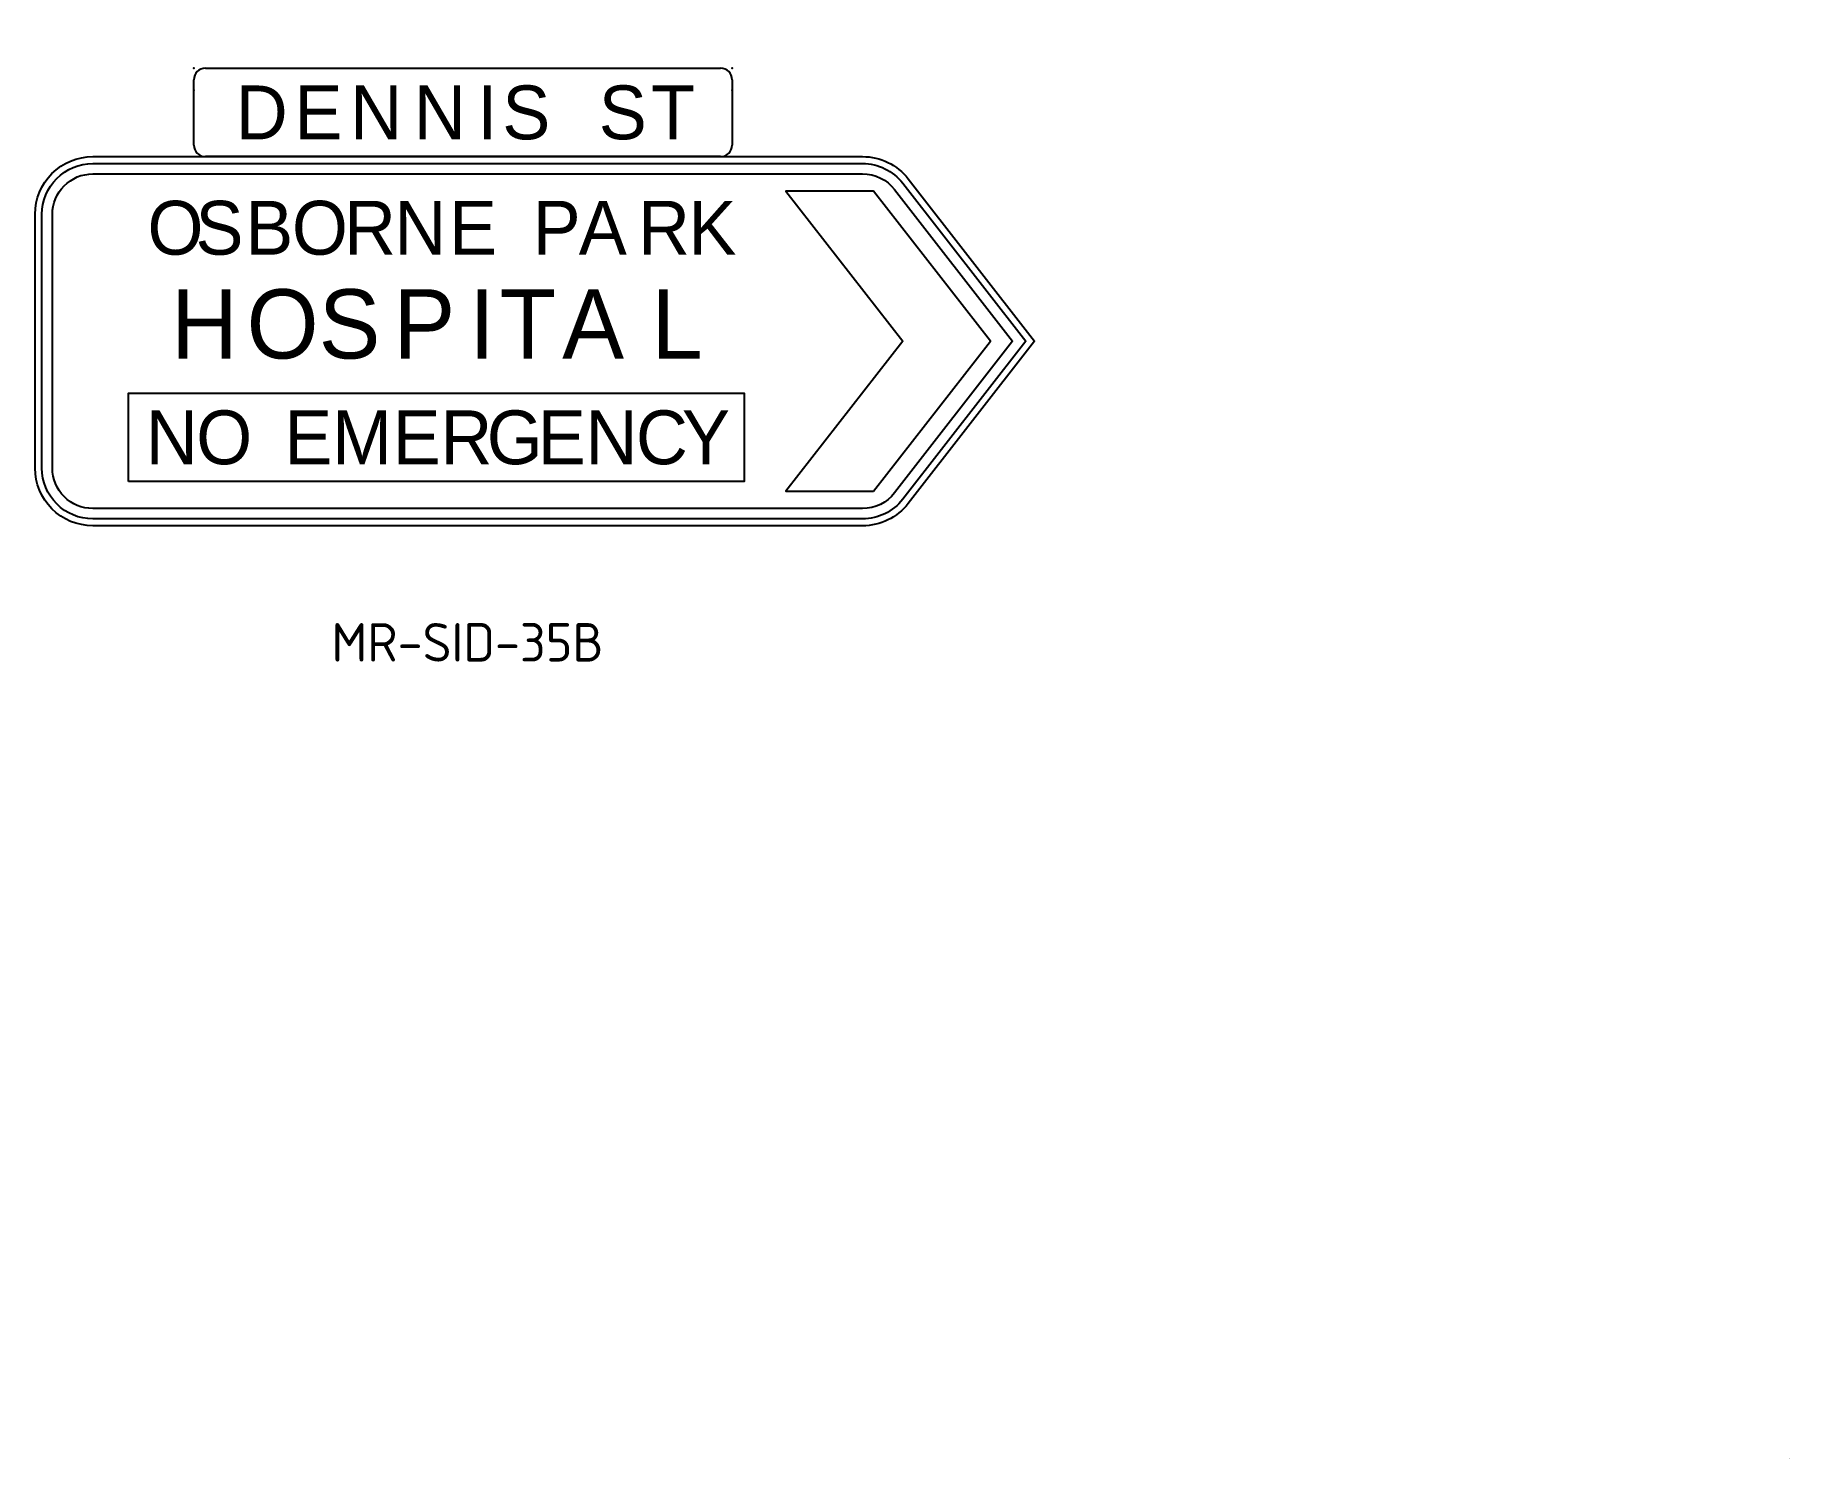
# Model space of a CAD drawing. Extents: x 131 to 359, y 73 to 258.
import ezdxf

# ---------------------------------------------------------------- set-up
doc = ezdxf.new("R2010")
doc.units = 0
for name, color, linetype in [('L25', 1, 'CONTINUOUS'), ('L35', 3, 'CONTINUOUS'), ('TBLK18', 4, 'CONTINUOUS')]:
    doc.layers.add(name, color=color, linetype=linetype)
doc.styles.add('DSERIES', font='Dseries.shx')
doc.styles.add('ESERIES', font='Eseries.shx')
doc.styles.add('ISO', font='iso3098b.shx')

# ---------------------------------------------------------------- blocks, each defined once
blk = doc.blocks.new('BLK9')
at = {"layer": 'L35', "style": 'DSERIES'}
for s, p in [('E', (0, 0)), ('M', (6.21, 0)), ('E', (14.09, 0)), ('R', (20.3, 0)), ('G', (26.33, 0)), ('E', (32.96, 0)), ('N', (39.17, 0)), ('C', (45.73, 0)), ('Y', (51.72, 0))]:
    blk.add_text(s, height=7, dxfattribs=at).set_placement(p)
blk = doc.blocks.new('BLK8')
at = {"layer": 'L35', "style": 'DSERIES'}
for s, p in [('N', (0, 0)), ('O', (6.55, 0))]:
    blk.add_text(s, height=7, dxfattribs=at).set_placement(p)
blk = doc.blocks.new('BLK11')
at = {"layer": 'L35'}
blk.add_lwpolyline([(0, 0), (0, 11.5), (80.08, 11.5), (80.08, 0)], close=True, dxfattribs=at)
for name, p in [('BLK8', (2.25, 2.25)), ('BLK9', (20.26, 2.25))]:
    blk.add_blockref(name, p, dxfattribs=at)
blk = doc.blocks.new('BLK2')
at = {"layer": 'L35', "style": 'DSERIES'}
for s, p in [('P', (0, 0)), ('A', (6, 0)), ('R', (13.7, 0)), ('K', (20.26, 0))]:
    blk.add_text(s, height=7, dxfattribs=at).set_placement(p)
blk = doc.blocks.new('BLK1')
at = {"layer": 'L35', "style": 'DSERIES'}
for s, p in [('O', (0, 0)), ('S', (6.24, 0)), ('B', (12.72, 0)), ('O', (18.79, 0)), ('R', (25.56, 0)), ('N', (32.11, 0)), ('E', (39.22, 0))]:
    blk.add_text(s, height=7, dxfattribs=at).set_placement(p)

msp = doc.modelspace()

# ---------------------------------------------------------------- hatches: boundary and pattern name
at = {"layer": 'TBLK18', "linetype": 'Continuous', "lineweight": 0}
h = msp.add_hatch(color=256, dxfattribs=at)
edge = h.paths.add_edge_path()
edge.add_spline(control_points=[(359.34, 73.22), (359.34, 73.22), (359.34, 73.22), (359.34, 73.21), (359.34, 73.21), (359.34, 73.2), (359.34, 73.2), (359.34, 73.19), (359.34, 73.19), (359.34, 73.18), (359.34, 73.18), (359.34, 73.17), (359.34, 73.16), (359.34, 73.16), (359.34, 73.15), (359.34, 73.15), (359.34, 73.14), (359.34, 73.14), (359.35, 73.14), (359.35, 73.14), (359.35, 73.14), (359.36, 73.13), (359.36, 73.13), (359.36, 73.13), (359.37, 73.13), (359.37, 73.13), (359.38, 73.13), (359.38, 73.13), (359.38, 73.13), (359.39, 73.13), (359.39, 73.13), (359.39, 73.13), (359.4, 73.13), (359.41, 73.13), (359.4, 73.13), (359.39, 73.14), (359.39, 73.14), (359.38, 73.15), (359.38, 73.16), (359.38, 73.16), (359.37, 73.17), (359.37, 73.17), (359.36, 73.18), (359.36, 73.19), (359.36, 73.19), (359.35, 73.2), (359.35, 73.21), (359.35, 73.21), (359.35, 73.22), (359.35, 73.22), (359.34, 73.22)], knot_values=[0, 0, 0, 0, 0.054791, 0.109654, 0.164445, 0.219309, 0.2741, 0.328964, 0.383755, 0.438619, 0.49341, 0.548273, 0.603065, 0.657928, 0.71272, 0.767583, 0.822422, 0.877285, 0.915081, 0.952877, 0.990673, 1.02841, 1.066205, 1.103978, 1.141774, 1.179511, 1.217306, 1.255102, 1.292898, 1.330635, 1.368431, 1.406164, 1.44396, 1.481697, 1.557116, 1.631571, 1.705158, 1.777977, 1.850139, 1.921715, 1.992768, 2.063376, 2.133612, 2.203535, 2.273205, 2.342659, 2.411987, 2.481144, 2.550218, 2.619224, 2.619224, 2.619224, 2.619224], degree=3, periodic=0)
h = msp.add_hatch(color=256, dxfattribs=at)
edge = h.paths.add_edge_path()
edge.add_spline(control_points=[(359.34, 73.22), (359.34, 73.22), (359.34, 73.22), (359.34, 73.21), (359.34, 73.21), (359.34, 73.2), (359.34, 73.2), (359.34, 73.19), (359.34, 73.19), (359.34, 73.18), (359.34, 73.18), (359.34, 73.17), (359.34, 73.16), (359.34, 73.16), (359.34, 73.15), (359.34, 73.15), (359.34, 73.14), (359.34, 73.14), (359.35, 73.14), (359.35, 73.14), (359.35, 73.14), (359.36, 73.13), (359.36, 73.13), (359.36, 73.13), (359.37, 73.13), (359.37, 73.13), (359.38, 73.13), (359.38, 73.13), (359.38, 73.13), (359.39, 73.13), (359.39, 73.13), (359.39, 73.13), (359.4, 73.13), (359.41, 73.13), (359.4, 73.13), (359.39, 73.14), (359.39, 73.14), (359.38, 73.15), (359.38, 73.16), (359.38, 73.16), (359.37, 73.17), (359.37, 73.17), (359.36, 73.18), (359.36, 73.19), (359.36, 73.19), (359.35, 73.2), (359.35, 73.21), (359.35, 73.21), (359.35, 73.22), (359.35, 73.22), (359.34, 73.22)], knot_values=[0, 0, 0, 0, 0.054791, 0.109654, 0.164445, 0.219309, 0.2741, 0.328964, 0.383755, 0.438619, 0.49341, 0.548273, 0.603065, 0.657928, 0.71272, 0.767583, 0.822422, 0.877285, 0.915081, 0.952877, 0.990673, 1.02841, 1.066205, 1.103978, 1.141774, 1.179511, 1.217306, 1.255102, 1.292898, 1.330635, 1.368431, 1.406164, 1.44396, 1.481697, 1.557116, 1.631571, 1.705158, 1.777977, 1.850139, 1.921715, 1.992768, 2.063376, 2.133612, 2.203535, 2.273205, 2.342659, 2.411987, 2.481144, 2.550218, 2.619224, 2.619224, 2.619224, 2.619224], degree=3, periodic=0)
h = msp.add_hatch(color=256, dxfattribs=at)
edge = h.paths.add_edge_path()
edge.add_spline(control_points=[(359.34, 73.22), (359.34, 73.22), (359.34, 73.22), (359.34, 73.21), (359.34, 73.21), (359.34, 73.2), (359.34, 73.2), (359.34, 73.19), (359.34, 73.19), (359.34, 73.18), (359.34, 73.18), (359.34, 73.17), (359.34, 73.16), (359.34, 73.16), (359.34, 73.15), (359.34, 73.15), (359.34, 73.14), (359.34, 73.14), (359.35, 73.14), (359.35, 73.14), (359.35, 73.14), (359.36, 73.13), (359.36, 73.13), (359.36, 73.13), (359.37, 73.13), (359.37, 73.13), (359.38, 73.13), (359.38, 73.13), (359.38, 73.13), (359.39, 73.13), (359.39, 73.13), (359.39, 73.13), (359.4, 73.13), (359.41, 73.13), (359.4, 73.13), (359.39, 73.14), (359.39, 73.14), (359.38, 73.15), (359.38, 73.16), (359.38, 73.16), (359.37, 73.17), (359.37, 73.17), (359.36, 73.18), (359.36, 73.19), (359.36, 73.19), (359.35, 73.2), (359.35, 73.21), (359.35, 73.21), (359.35, 73.22), (359.35, 73.22), (359.34, 73.22)], knot_values=[0, 0, 0, 0, 0.054791, 0.109654, 0.164445, 0.219309, 0.2741, 0.328964, 0.383755, 0.438619, 0.49341, 0.548273, 0.603065, 0.657928, 0.71272, 0.767583, 0.822422, 0.877285, 0.915081, 0.952877, 0.990673, 1.02841, 1.066205, 1.103978, 1.141774, 1.179511, 1.217306, 1.255102, 1.292898, 1.330635, 1.368431, 1.406164, 1.44396, 1.481697, 1.557116, 1.631571, 1.705158, 1.777977, 1.850139, 1.921715, 1.992768, 2.063376, 2.133612, 2.203535, 2.273205, 2.342659, 2.411987, 2.481144, 2.550218, 2.619224, 2.619224, 2.619224, 2.619224], degree=3, periodic=0)
h = msp.add_hatch(color=256, dxfattribs=at)
edge = h.paths.add_edge_path()
edge.add_spline(control_points=[(359.34, 73.22), (359.34, 73.22), (359.34, 73.22), (359.34, 73.21), (359.34, 73.21), (359.34, 73.2), (359.34, 73.2), (359.34, 73.19), (359.34, 73.19), (359.34, 73.18), (359.34, 73.18), (359.34, 73.17), (359.34, 73.16), (359.34, 73.16), (359.34, 73.15), (359.34, 73.15), (359.34, 73.14), (359.34, 73.14), (359.35, 73.14), (359.35, 73.14), (359.35, 73.14), (359.36, 73.13), (359.36, 73.13), (359.36, 73.13), (359.37, 73.13), (359.37, 73.13), (359.38, 73.13), (359.38, 73.13), (359.38, 73.13), (359.39, 73.13), (359.39, 73.13), (359.39, 73.13), (359.4, 73.13), (359.41, 73.13), (359.4, 73.13), (359.39, 73.14), (359.39, 73.14), (359.38, 73.15), (359.38, 73.16), (359.38, 73.16), (359.37, 73.17), (359.37, 73.17), (359.36, 73.18), (359.36, 73.19), (359.36, 73.19), (359.35, 73.2), (359.35, 73.21), (359.35, 73.21), (359.35, 73.22), (359.35, 73.22), (359.34, 73.22)], knot_values=[0, 0, 0, 0, 0.054791, 0.109654, 0.164445, 0.219309, 0.2741, 0.328964, 0.383755, 0.438619, 0.49341, 0.548273, 0.603065, 0.657928, 0.71272, 0.767583, 0.822422, 0.877285, 0.915081, 0.952877, 0.990673, 1.02841, 1.066205, 1.103978, 1.141774, 1.179511, 1.217306, 1.255102, 1.292898, 1.330635, 1.368431, 1.406164, 1.44396, 1.481697, 1.557116, 1.631571, 1.705158, 1.777977, 1.850139, 1.921715, 1.992768, 2.063376, 2.133612, 2.203535, 2.273205, 2.342659, 2.411987, 2.481144, 2.550218, 2.619224, 2.619224, 2.619224, 2.619224], degree=3, periodic=0)

# ---------------------------------------------------------------- linework, layer by layer
at = {"layer": 'L25', "linetype": 'ByBlock'}
for p in [(151.82, 253.95), (151.82, 253.95), (221.82, 253.95), (221.82, 253.95), (151.82, 251.11), (221.82, 251.11)]:
    msp.add_point(p, dxfattribs=at)
at = {"layer": 'L35'}
for p, q in [((153.32, 253.95), (220.32, 253.95)), ((151.82, 243.95), (151.82, 252.45)), ((221.82, 252.45), (221.82, 243.95)), ((220.32, 242.45), (153.32, 242.45))]:
    msp.add_line(p, q, dxfattribs=at)
for points in [[(244.72, 197.34, -0.231245), (238.8, 194.45), (138.66, 194.45, -0.414214), (131.16, 201.95), (131.16, 234.95, -0.414214), (138.66, 242.45), (238.8, 242.45, -0.231245), (244.72, 239.56), (261.16, 218.45)], [(244.01, 197.89, -0.231245), (238.8, 195.35), (138.66, 195.35, -0.414214), (132.06, 201.95), (132.06, 234.95, -0.414214), (138.66, 241.55), (238.8, 241.55, -0.231245), (244.01, 239), (260.02, 218.45)], [(242.95, 198.72, -0.231245), (238.8, 196.7), (138.66, 196.7, -0.414214), (133.41, 201.95), (133.41, 234.95, -0.414214), (138.66, 240.2), (238.8, 240.2, -0.231245), (242.95, 238.17), (258.31, 218.45)]]:
    msp.add_lwpolyline(points, format="xyb", close=True, dxfattribs=at)
msp.add_lwpolyline([(240.22, 198.95), (255.45, 218.45), (240.22, 237.95), (228.8, 237.95), (244.03, 218.45), (228.8, 198.95)], close=True, dxfattribs=at)
for centre, start, end in [((153.32, 252.45), 90, 180), ((220.32, 252.45), 0, 90), ((153.32, 243.95), 180, 270), ((220.32, 243.95), 270, 0)]:
    msp.add_arc(centre, 1.5, start, end, dxfattribs=at)

# ---------------------------------------------------------------- block references
for name, p in [('BLK1', (145.78, 229.7)), ('BLK2', (195.88, 229.7)), ('BLK11', (143.32, 200.2))]:
    msp.add_blockref(name, p, dxfattribs=at)

# ---------------------------------------------------------------- texts
at = {"layer": 'L25', "color": 3, "insert": (144.26, 258.25), "char_height": 2.5, "attachment_point": 4, "style": 'ISO'}
msp.add_mtext('\\A1;', dxfattribs=at)
at = {"layer": 'L25', "insert": (169.72, 181.8), "char_height": 5, "width": 79.7657, "attachment_point": 1, "style": 'ISO'}
msp.add_mtext('MR-SID-35B', dxfattribs=at)
at = {"layer": 'L35', "style": 'ESERIES'}
for s, height, p in [('D', 7, (157.26, 244.7)), ('E', 7, (164.91, 244.7)), ('N', 7, (172.15, 244.7)), ('N', 7, (180.42, 244.7)), ('I', 7, (188.69, 244.7)), ('S', 7, (191.93, 244.7)), ('S', 7, (204.48, 244.7)), ('T', 7, (211.27, 244.7)), ('H', 9, (148.85, 216.2)), ('O', 9, (158.68, 216.2)), ('S', 9, (168.05, 216.2)), ('P', 9, (177.78, 216.2)), ('I', 9, (187.62, 216.2)), ('T', 9, (191.58, 216.2)), ('A', 9, (199.73, 216.2)), ('L', 9, (211.31, 216.2))]:
    msp.add_text(s, height=height, dxfattribs=at).set_placement(p)

doc.saveas('drawing.dxf')
